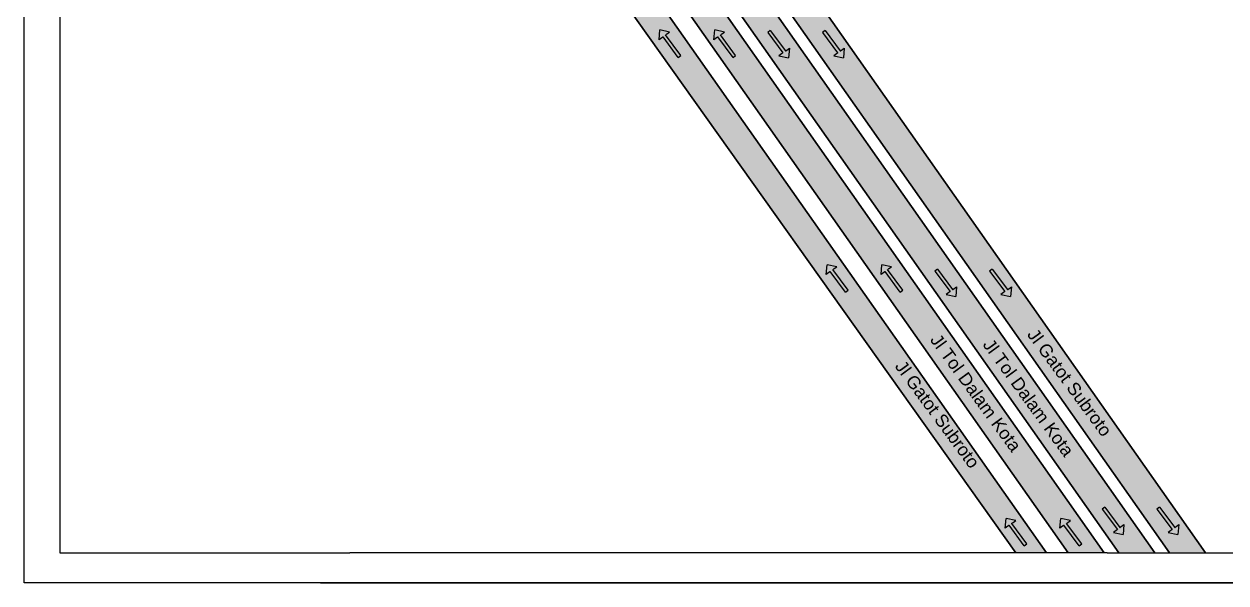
# Model space of a CAD drawing. Header units: millimetres. Extents: x -2888 to 7167, y -634 to 4310.
# Drawn here: x 2263.2 to 2466.2, y 518.8 to 613.2 of the extents above; entities that cross this region are included whole.
import ezdxf

# ---------------------------------------------------------------- set-up
doc = ezdxf.new("R2010")
doc.units = ezdxf.units.MM
doc.header["$MEASUREMENT"] = 0
doc.linetypes.add('ACAD_ISO06W100', pattern=[36, 24, -3, 0, -3, 0, -3, 0, -3])
doc.layers.add('Batas Luar', color=7, linetype='ACAD_ISO06W100', lineweight=211)
doc.styles.get("Standard").update_dxf_attribs({"font": 'arial.ttf'})

msp = doc.modelspace()

# ---------------------------------------------------------------- hatches: boundary and pattern name
at = {"true_color": 0x636466}
h = msp.add_hatch(color=251, dxfattribs=at)
h.dxf.hatch_style = 1
h.paths.add_polyline_path([(2370.57551, 612.21264), (2370.42783, 610.55896), (2370.87099, 610.88722), (2371.04825, 611.01853), (2371.09257, 611.05135), (2373.6564, 607.5902), (2374.09955, 607.91846), (2371.53572, 611.37962), (2371.58004, 611.41244), (2371.7573, 611.54375), (2372.20046, 611.87202)])
h = msp.add_hatch(color=251, dxfattribs=at)
h.dxf.hatch_style = 1
h.paths.add_polyline_path([(2379.83076, 612.21264), (2379.68308, 610.55896), (2380.12624, 610.88722), (2380.3035, 611.01853), (2380.34782, 611.05135), (2382.91165, 607.5902), (2383.3548, 607.91846), (2380.79097, 611.37962), (2380.83529, 611.41244), (2381.01255, 611.54375), (2381.45571, 611.87202)])
h = msp.add_hatch(color=251, dxfattribs=at)
h.dxf.hatch_style = 1
h.paths.add_polyline_path([(2392.29029, 607.5045), (2392.43797, 609.15818), (2391.99481, 608.82992), (2391.81755, 608.69861), (2391.77323, 608.66579), (2389.2094, 612.12694), (2388.76625, 611.79868), (2391.33008, 608.33752), (2391.28576, 608.3047), (2391.1085, 608.17339), (2390.66534, 607.84512)])
h = msp.add_hatch(color=251, dxfattribs=at)
h.dxf.hatch_style = 1
h.paths.add_polyline_path([(2401.54554, 607.5045), (2401.69322, 609.15818), (2401.25006, 608.82992), (2401.0728, 608.69861), (2401.02848, 608.66579), (2398.46465, 612.12694), (2398.0215, 611.79868), (2400.58533, 608.33752), (2400.54101, 608.3047), (2400.36375, 608.17339), (2399.92059, 607.84512)])
h = msp.add_hatch(color=251, dxfattribs=at)
h.dxf.hatch_style = 1
h.paths.add_polyline_path([(2398.81104, 572.58238), (2398.66336, 570.9287), (2399.10651, 571.25696), (2399.28378, 571.38827), (2399.32809, 571.4211), (2401.89192, 567.95994), (2402.33508, 568.28821), (2399.77125, 571.74936), (2399.81556, 571.78219), (2399.99283, 571.91349), (2400.43598, 572.24176)])
h = msp.add_hatch(color=251, dxfattribs=at)
h.dxf.hatch_style = 1
h.paths.add_polyline_path([(2408.06628, 572.58238), (2407.91861, 570.9287), (2408.36176, 571.25696), (2408.53902, 571.38827), (2408.58334, 571.4211), (2411.14717, 567.95994), (2411.59033, 568.28821), (2409.0265, 571.74936), (2409.07081, 571.78219), (2409.24807, 571.91349), (2409.69123, 572.24176)])
h = msp.add_hatch(color=251, dxfattribs=at)
h.dxf.hatch_style = 1
h.paths.add_polyline_path([(2420.52373, 567.20434), (2420.6714, 568.85802), (2420.22825, 568.52975), (2420.05099, 568.39845), (2420.00667, 568.36562), (2417.44284, 571.82678), (2416.99968, 571.49851), (2419.56351, 568.03736), (2419.5192, 568.00453), (2419.34194, 567.87322), (2418.89878, 567.54496)])
h = msp.add_hatch(color=251, dxfattribs=at)
h.dxf.hatch_style = 1
h.paths.add_polyline_path([(2429.77897, 567.20434), (2429.92665, 568.85802), (2429.4835, 568.52975), (2429.30623, 568.39845), (2429.26192, 568.36562), (2426.69809, 571.82678), (2426.25493, 571.49851), (2428.81876, 568.03736), (2428.77445, 568.00453), (2428.59719, 567.87322), (2428.15403, 567.54496)])
h = msp.add_hatch(color=251, dxfattribs=at)
h.dxf.hatch_style = 1
h.paths.add_polyline_path([(2448.78151, 527.02957), (2448.92919, 528.68325), (2448.48603, 528.35499), (2448.30877, 528.22368), (2448.26446, 528.19086), (2445.70063, 531.65201), (2445.25747, 531.32375), (2447.8213, 527.86259), (2447.77698, 527.82976), (2447.59972, 527.69846), (2447.15657, 527.37019)])
h = msp.add_hatch(color=251, dxfattribs=at)
h.dxf.hatch_style = 1
h.paths.add_polyline_path([(2458.03676, 527.02957), (2458.18444, 528.68325), (2457.74128, 528.35499), (2457.56402, 528.22368), (2457.5197, 528.19086), (2454.95587, 531.65201), (2454.51272, 531.32375), (2457.07655, 527.86259), (2457.03223, 527.82976), (2456.85497, 527.69846), (2456.41181, 527.37019)])
h = msp.add_hatch(color=251, dxfattribs=at)
h.dxf.hatch_style = 1
h.paths.add_polyline_path([(2429.02341, 529.73932), (2428.87573, 528.08564), (2429.31889, 528.4139), (2429.49615, 528.54521), (2429.54047, 528.57803), (2432.1043, 525.11688), (2432.54745, 525.44514), (2429.98362, 528.9063), (2430.02794, 528.93913), (2430.2052, 529.07043), (2430.64836, 529.3987)])
h = msp.add_hatch(color=251, dxfattribs=at)
h.dxf.hatch_style = 1
h.paths.add_polyline_path([(2438.27866, 529.73932), (2438.13098, 528.08564), (2438.57414, 528.4139), (2438.7514, 528.54521), (2438.79572, 528.57803), (2441.35955, 525.11688), (2441.8027, 525.44514), (2439.23887, 528.9063), (2439.28319, 528.93913), (2439.46045, 529.07043), (2439.90361, 529.3987)])
at = {"layer": 'Batas Luar', "ltscale": 100, "true_color": 0xffffff, "transparency": 33554687}
h = msp.add_hatch(color=7, dxfattribs=at)
h.dxf.hatch_style = 1
h.paths.add_polyline_path([(2345.27947, 652.78694, -0.015864487), (2340.96161, 650.06723), (2348.20433, 639.88479, 0.098451577), (2335.3869, 647.08613, -0.009522336), (2332.60579, 645.80152), (2328.78585, 644.68369), (2326.74924, 644.47614), (2323.29942, 644.43466), (2300.13025, 645.03111), (2284.84217, 646.42514), (2269.19378, 647.7528), (2269.19378, 646.54459), (2292.67745, 644.34882), (2326.5033, 643.18066), (2341.1501, 638.33246), (2352.10769, 632.40863), (2355.06054, 630.24573), (2430.70205, 523.90231), (2435.83371, 523.90231)])
h.paths.add_polyline_path([(2351.68212, 657.58987, -0.015563388), (2347.73416, 654.51161), (2439.50015, 523.90231), (2445.61089, 523.90231)])
h.paths.add_polyline_path([(2356.90501, 662.33246, -0.015691752), (2353.21089, 658.89292), (2448.05519, 523.90231), (2454.16593, 523.90231)])
h.paths.add_polyline_path([(2374.69829, 672.09416, -0.033488383), (2375.03673, 674.61159), (2385.82568, 700.43577), (2388.6607, 708.22183), (2390.45112, 716.99185), (2386.36871, 716.99229), (2384.98443, 710.21171), (2380.25106, 710.88403, -0.01243476), (2379.72616, 706.91843), (2383.72252, 706.3508), (2382.09894, 701.89182), (2371.20222, 675.80969, 0.03701745), (2370.71307, 672.44654, 0.078729902), (2370.52908, 655.11778), (2361.76155, 667.59649, -0.01594921), (2358.33074, 663.78218), (2456.61022, 523.90231), (2462.72096, 523.90231), (2379.26828, 642.67939), (2454.31407, 697.96592), (2461.64046, 697.38382), (2491.07761, 716.98091), (2483.86063, 716.98169), (2460.57667, 701.48095), (2458.6196, 701.63644), (2443.64263, 716.98607), (2435.25883, 716.98698), (2451.20517, 700.64386), (2376.96814, 645.95314), (2375.54542, 647.97809, -0.074191017)])
h.paths.add_polyline_path([(2380.67115, 716.99291), (2375.66867, 716.99346, -0.311381182), (2324.76939, 648.10513), (2293.00754, 649.33977), (2269.19378, 651.5664), (2269.19378, 647.7528), (2284.84217, 646.42514), (2300.13025, 645.03111), (2323.29942, 644.43466), (2326.74924, 644.47614), (2328.78585, 644.68369), (2332.60579, 645.80152, 0.289325989)])
h.paths.add_polyline_path([(2309.29431, 651.71388), (2301.4556, 653.27952, -0.09931798), (2293.56186, 655.10477), (2288.34131, 656.73358), (2277.44692, 661.56389), (2269.19378, 668.27004), (2269.19378, 661.8275), (2274.81106, 657.26315), (2286.96749, 652.77011), (2295.60983, 650.44313), (2303.53255, 648.93064), (2324.76939, 648.10513, 0.009436558), (2327.44432, 649.08035)], flags=17)
h.paths.add_polyline_path([(2318.11089, 660.96378), (2321.79253, 665.54448), (2323.42264, 672.9134), (2323.42264, 674.72506), (2338.05152, 654.1585, 0.017016412), (2342.40449, 656.87885), (2300.16225, 717.00167), (2293.48994, 717.0024), (2312.58275, 690.25763), (2313.38932, 688.83077), (2318.42264, 681.75449), (2318.42264, 673.45983), (2317.16302, 667.76573), (2314.21365, 664.09611, -0.431358157), (2291.59769, 662.29891, -0.330218944), (2285.32128, 689.93152, -0.142306087), (2301.68119, 705.52828), (2298.75012, 709.63405, 0.139870237), (2280.86106, 692.2061, 0.33236595), (2288.29269, 658.54654, 0.076847721), (2293.56186, 655.10477), (2295.77641, 654.41383), (2301.4556, 653.27952, 0.234943699)])
h.paths.add_polyline_path([(2306.89242, 686.88807), (2311.52919, 691.73343), (2309.16367, 695.04699), (2302.94747, 688.55114), (2301.90177, 658.27149, 0.065172171), (2305.92092, 658.75673)], flags=17)
h.paths.add_polyline_path([(2309.94018, 717.00061), (2303.82897, 717.00127), (2344.85918, 658.60353, 0.016598329), (2348.79761, 661.69535)])
h.paths.add_polyline_path([(2318.49587, 716.99968), (2312.38466, 717.00034), (2350.31918, 663.00866, 0.016754331), (2353.9864, 666.48648)])
h.paths.add_polyline_path([(2327.05156, 716.99875), (2320.94035, 716.99941), (2355.39763, 667.95683, 0.017068852), (2358.78206, 671.83715)])

# ---------------------------------------------------------------- linework, layer by layer
for points in [[(2581.98486, 722.04089), (2581.98486, 518.83904), (2263.17449, 518.83904), (2263.17449, 722.04089)], [(2313.24178, 518.83904), (2581.98486, 518.83904)]]:
    msp.add_lwpolyline(points)
at = {"ltscale": 100}
for points in [[(2446.09792, 523.90231), (2521.22571, 523.90231), (2521.22571, 716.97763), (2269.19378, 717.00504), (2269.19378, 523.92972), (2318.22265, 523.90231)], [(2358.33074, 663.78218), (2456.61022, 523.90231)], [(2356.90501, 662.33246), (2454.16593, 523.90231)], [(2353.21089, 658.89292), (2448.05519, 523.90231)], [(2351.68212, 657.58987), (2445.61089, 523.90231)], [(2347.73416, 654.51161), (2439.50015, 523.90231)], [(2345.27947, 652.78694), (2435.83371, 523.90231)], [(2379.26828, 642.67939), (2462.72096, 523.90231)], [(2355.06054, 630.24573), (2430.70205, 523.90231)], [(2446.09792, 523.90231), (2318.22265, 523.90231)]]:
    msp.add_lwpolyline(points, dxfattribs=at)
at = {"color": 18, "lineweight": 35, "ltscale": 100, "true_color": 0x000000}
for points in [[(2358.33074, 663.78218), (2456.61022, 523.90231)], [(2356.90501, 662.33246), (2454.16593, 523.90231)], [(2353.21089, 658.89292), (2448.05519, 523.90231)], [(2351.68212, 657.58987), (2445.61089, 523.90231)], [(2347.73416, 654.51161), (2439.50015, 523.90231)], [(2345.27947, 652.78694), (2435.83371, 523.90231)], [(2379.26828, 642.67939), (2462.72096, 523.90231)], [(2355.06054, 630.24573), (2430.70205, 523.90231)]]:
    msp.add_lwpolyline(points, dxfattribs=at)
at = {"color": 251, "true_color": 0x636466}
for points in [[(2370.42783, 610.55896), (2370.57551, 612.21264)], [(2371.09257, 611.05135), (2371.04825, 611.01853), (2370.87099, 610.88722), (2370.42783, 610.55896)], [(2372.20046, 611.87202), (2370.57551, 612.21264)], [(2373.6564, 607.5902), (2371.09257, 611.05135)], [(2371.53572, 611.37962), (2371.58004, 611.41244), (2371.7573, 611.54375), (2372.20046, 611.87202)], [(2374.09955, 607.91846), (2371.53572, 611.37962)], [(2379.68308, 610.55896), (2379.83076, 612.21264)], [(2380.34782, 611.05135), (2380.3035, 611.01853), (2380.12624, 610.88722), (2379.68308, 610.55896)], [(2381.45571, 611.87202), (2379.83076, 612.21264)], [(2382.91165, 607.5902), (2380.34782, 611.05135)], [(2380.79097, 611.37962), (2380.83529, 611.41244), (2381.01255, 611.54375), (2381.45571, 611.87202)], [(2383.3548, 607.91846), (2380.79097, 611.37962)], [(2389.2094, 612.12694), (2388.76625, 611.79868)], [(2388.76625, 611.79868), (2391.33008, 608.33752)], [(2389.2094, 612.12694), (2391.77323, 608.66579)], [(2398.46465, 612.12694), (2398.0215, 611.79868)], [(2398.0215, 611.79868), (2400.58533, 608.33752)], [(2398.46465, 612.12694), (2401.02848, 608.66579)], [(2391.77323, 608.66579), (2391.81755, 608.69861), (2391.99481, 608.82992), (2392.43797, 609.15818)], [(2392.43797, 609.15818), (2392.29029, 607.5045)], [(2401.02848, 608.66579), (2401.0728, 608.69861), (2401.25006, 608.82992), (2401.69322, 609.15818)], [(2401.69322, 609.15818), (2401.54554, 607.5045)], [(2373.6564, 607.5902), (2374.09955, 607.91846)], [(2382.91165, 607.5902), (2383.3548, 607.91846)], [(2391.33008, 608.33752), (2391.28576, 608.3047), (2391.1085, 608.17339), (2390.66534, 607.84512)], [(2390.66534, 607.84512), (2392.29029, 607.5045)], [(2400.58533, 608.33752), (2400.54101, 608.3047), (2400.36375, 608.17339), (2399.92059, 607.84512)], [(2399.92059, 607.84512), (2401.54554, 607.5045)], [(2398.66336, 570.9287), (2398.81104, 572.58238)], [(2400.43598, 572.24176), (2398.81104, 572.58238)], [(2407.91861, 570.9287), (2408.06628, 572.58238)], [(2409.69123, 572.24176), (2408.06628, 572.58238)], [(2399.32809, 571.4211), (2399.28378, 571.38827), (2399.10651, 571.25696), (2398.66336, 570.9287)], [(2401.89192, 567.95994), (2399.32809, 571.4211)], [(2399.77125, 571.74936), (2399.81556, 571.78219), (2399.99283, 571.91349), (2400.43598, 572.24176)], [(2402.33508, 568.28821), (2399.77125, 571.74936)], [(2408.58334, 571.4211), (2408.53902, 571.38827), (2408.36176, 571.25696), (2407.91861, 570.9287)], [(2411.14717, 567.95994), (2408.58334, 571.4211)], [(2409.0265, 571.74936), (2409.07081, 571.78219), (2409.24807, 571.91349), (2409.69123, 572.24176)], [(2411.59033, 568.28821), (2409.0265, 571.74936)], [(2417.44284, 571.82678), (2416.99968, 571.49851)], [(2416.99968, 571.49851), (2419.56351, 568.03736)], [(2417.44284, 571.82678), (2420.00667, 568.36562)], [(2426.69809, 571.82678), (2426.25493, 571.49851)], [(2426.25493, 571.49851), (2428.81876, 568.03736)], [(2426.69809, 571.82678), (2429.26192, 568.36562)], [(2420.00667, 568.36562), (2420.05099, 568.39845), (2420.22825, 568.52975), (2420.6714, 568.85802)], [(2420.6714, 568.85802), (2420.52373, 567.20434)], [(2429.26192, 568.36562), (2429.30623, 568.39845), (2429.4835, 568.52975), (2429.92665, 568.85802)], [(2429.92665, 568.85802), (2429.77897, 567.20434)], [(2401.89192, 567.95994), (2402.33508, 568.28821)], [(2411.14717, 567.95994), (2411.59033, 568.28821)], [(2419.56351, 568.03736), (2419.5192, 568.00453), (2419.34194, 567.87322), (2418.89878, 567.54496)], [(2418.89878, 567.54496), (2420.52373, 567.20434)], [(2428.81876, 568.03736), (2428.77445, 568.00453), (2428.59719, 567.87322), (2428.15403, 567.54496)], [(2428.15403, 567.54496), (2429.77897, 567.20434)], [(2445.70063, 531.65201), (2445.25747, 531.32375)], [(2445.25747, 531.32375), (2447.8213, 527.86259)], [(2445.70063, 531.65201), (2448.26446, 528.19086)], [(2454.95587, 531.65201), (2454.51272, 531.32375)], [(2454.51272, 531.32375), (2457.07655, 527.86259)], [(2454.95587, 531.65201), (2457.5197, 528.19086)], [(2428.87573, 528.08564), (2429.02341, 529.73932)], [(2429.54047, 528.57803), (2429.49615, 528.54521), (2429.31889, 528.4139), (2428.87573, 528.08564)], [(2430.64836, 529.3987), (2429.02341, 529.73932)], [(2432.1043, 525.11688), (2429.54047, 528.57803)], [(2429.98362, 528.9063), (2430.02794, 528.93913), (2430.2052, 529.07043), (2430.64836, 529.3987)], [(2432.54745, 525.44514), (2429.98362, 528.9063)], [(2438.13098, 528.08564), (2438.27866, 529.73932)], [(2438.79572, 528.57803), (2438.7514, 528.54521), (2438.57414, 528.4139), (2438.13098, 528.08564)], [(2439.90361, 529.3987), (2438.27866, 529.73932)], [(2441.35955, 525.11688), (2438.79572, 528.57803)], [(2439.23887, 528.9063), (2439.28319, 528.93913), (2439.46045, 529.07043), (2439.90361, 529.3987)], [(2441.8027, 525.44514), (2439.23887, 528.9063)], [(2447.8213, 527.86259), (2447.77698, 527.82976), (2447.59972, 527.69846), (2447.15657, 527.37019)], [(2448.26446, 528.19086), (2448.30877, 528.22368), (2448.48603, 528.35499), (2448.92919, 528.68325)], [(2448.92919, 528.68325), (2448.78151, 527.02957)], [(2457.07655, 527.86259), (2457.03223, 527.82976), (2456.85497, 527.69846), (2456.41181, 527.37019)], [(2457.5197, 528.19086), (2457.56402, 528.22368), (2457.74128, 528.35499), (2458.18444, 528.68325)], [(2458.18444, 528.68325), (2458.03676, 527.02957)], [(2447.15657, 527.37019), (2448.78151, 527.02957)], [(2456.41181, 527.37019), (2458.03676, 527.02957)], [(2432.1043, 525.11688), (2432.54745, 525.44514)], [(2441.35955, 525.11688), (2441.8027, 525.44514)]]:
    msp.add_lwpolyline(points, dxfattribs=at)

# ---------------------------------------------------------------- texts
at = {"color": 18, "true_color": 0x000000, "char_height": 2.1456192, "attachment_point": 1}
for s, width, heights, insert, rotation in [('\\pxql;Jl Tol Dalam Kota', 46.0194953, [11.50219], (2417.83141, 561.14417), 306.0483982), ('\\pxql;Jl Gatot Subroto', 46.0194953, [11.50219], (2434.20797, 562.0465), 306.3970787), ('\\pxql;Jl Tol Dalam Kota', 26.0396481, [3.69429], (2426.72392, 560.3338), 306.0483982), ('\\pxql;Jl Gatot Subroto', 46.0194953, [11.50219], (2411.87758, 556.67703), 306.3970787)]:
    msp.add_mtext_dynamic_manual_height_columns(s, width=width, gutter_width=10.7281, heights=heights, dxfattribs=dict(at, insert=insert, rotation=rotation))

doc.saveas('drawing.dxf')
